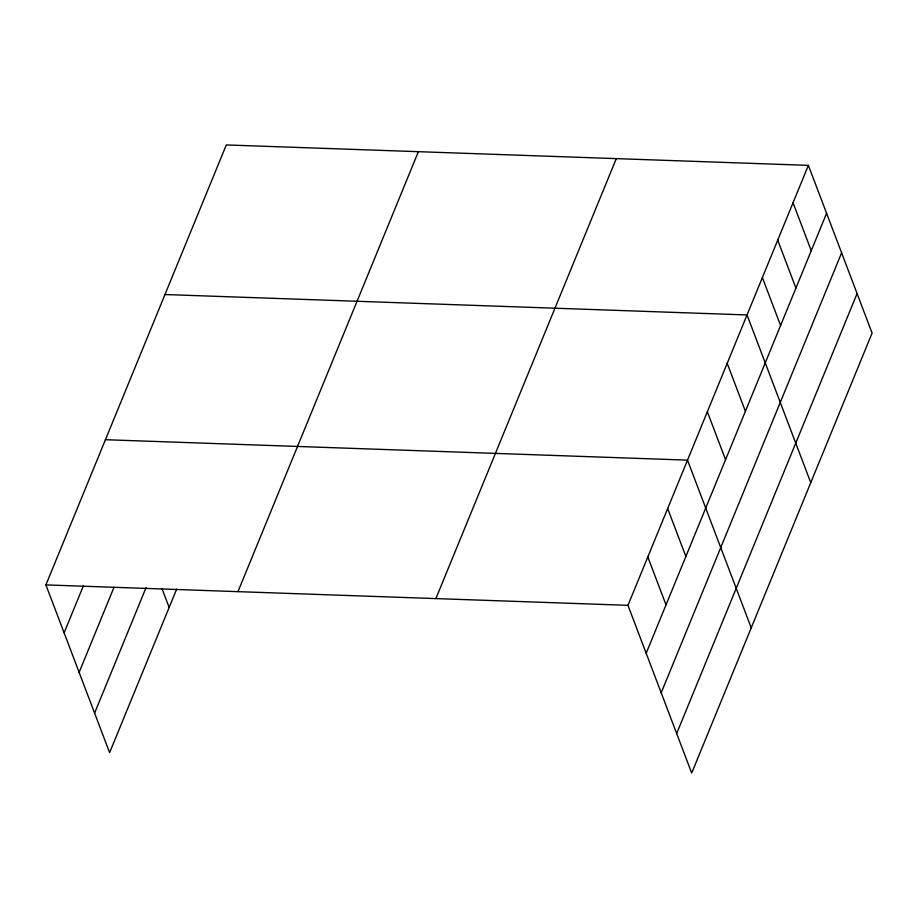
<?xml version="1.0" encoding="UTF-8"?>
<svg xmlns="http://www.w3.org/2000/svg" width="918" height="918" viewBox="0 0 918 918"><rect width="100%" height="100%" fill="white"/><g stroke="black" fill="none" stroke-linecap="round" stroke-linejoin="round"><path stroke-width="1.38" d="M176.658 589.138L109.621 752.634L45.9 584.904L226.31 144.941L808.379 165.366L872.1 333.096L691.69 773.059L627.969 605.329L808.379 165.366M64.111 632.835L83.412 585.741M79.12 672.366L113.993 587.348M94.6 713.102L146.088 587.531M237.98 591.64L418.39 151.677M435.889 598.582L616.299 158.63M646.18 653.26L826.59 213.297M661.201 692.792L841.611 252.829M676.669 733.528L857.079 293.565M164.976 294.529L747.045 314.954L810.766 482.684M105.432 439.711L687.513 460.136L751.222 627.866M45.9 584.904L627.969 605.329M793.049 202.763L811.26 250.694M777.718 240.16L795.917 288.091M762.376 277.557L780.587 325.488M727.205 363.344L745.405 411.275M707.353 411.746L725.564 459.677M667.661 508.538L685.872 556.469M647.821 556.928L666.032 604.859M162.142 589L169.153 607.452"/></g></svg>
